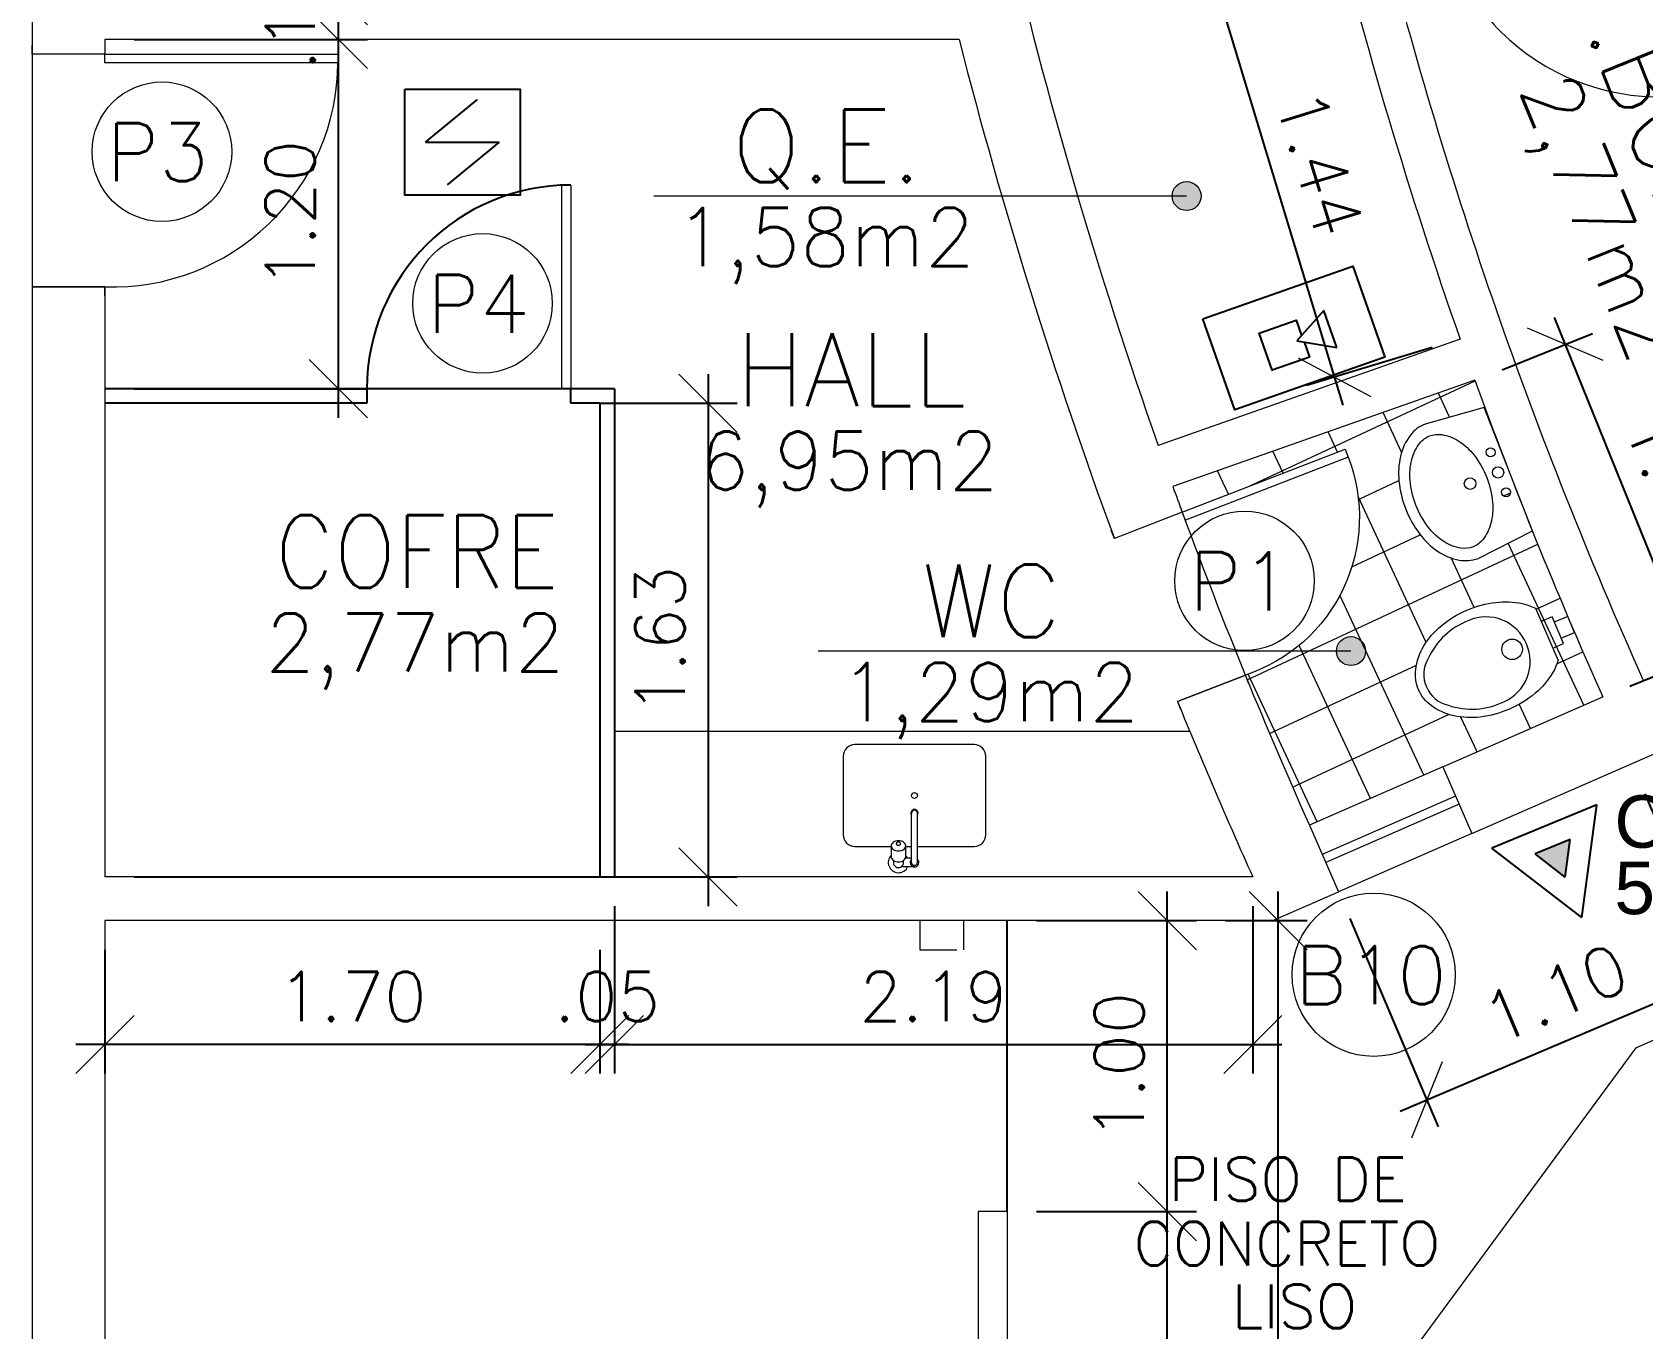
# Model space of a CAD drawing. Header units: millimetres. Extents: x 521 to 1055, y 261 to 520.
# Drawn here: x 601.27 to 606.81, y 475.74 to 480.19 of the extents above; entities that cross this region are included whole.
import ezdxf
from ezdxf.enums import TextEntityAlignment as Align

# ---------------------------------------------------------------- set-up
doc = ezdxf.new("R2010")
doc.units = ezdxf.units.MM
doc.linetypes.add('CONTINU', pattern=[0])
doc.linetypes.add('HIDDEN', pattern=[9.524999999999999, 6.35, -3.175])
doc.layers.add('0.1', color=8, linetype='Continuous', lineweight=13)
doc.layers.add('ppci', color=8, linetype='Continuous')
doc.styles.add('ROMANS', font='romans')
doc.styles.get("Standard").update_dxf_attribs({"font": 'romans.shx'})
doc.styles.add('STYLE1', font='sanss___.ttf')
doc.dimstyles.new('Fares Eng - 50', dxfattribs={"dimscale": 2, "dimtxt": 0.085, "dimasz": 0.1, "dimexe": 0.05, "dimexo": 0.05, "dimgap": 0.04, "dimtad": 1, "dimzin": 4, "dimdsep": 46, "dimtxsty": 'ROMANS', "dimblk1": 'OBLIQUE', "dimblk2": 'OBLIQUE', "dimsah": 1, "dimcen": 0.05, "dimdle": 0.05, "dimclrd": 8, "dimclre": 8, "dimclrt": 8, "dimaunit": 1, "dimadec": 0, "dimazin": 0, "dimtfac": 1, "dimtix": 1, "dimtmove": 2, "dimatfit": 0, "dimldrblk": 'OPEN90', "dimfxl": 1, "dimtolj": 1, "dimtzin": 0, "dimarcsym": 0})

# ---------------------------------------------------------------- blocks, each defined once
blk = doc.blocks.new('P60 - parede 25cm')
for points in [[(-0.125, 0.6300000000000239), (-0.125, 0.6000000000000227), (0.1249999999999858, 0.6000000000000227), (0.1249999999999858, 0.6300000000000239)], [(-0.125, -0.03000000000000114), (-0.125, 0), (0.1249999999999858, 0), (0.1249999999999858, -0.03000000000000114)]]:
    blk.add_lwpolyline(points)
blk.add_lwpolyline([(-0.7250000000000227, 0.5703999999999496), (-0.125, 0.5703999999999496), (-0.125, 0.6000000000000227), (-0.7250000000000227, 0.6000000000000227)], close=True)
at = {"color": 8}
blk.add_arc((-0.1538698666667386, 0.5703999999999496), 0.5711301333332781, 180, 272.8974600638945, dxfattribs=at)
blk = doc.blocks.new('P80 - parede 25cm')
for points in [[(-0.03000000000001535, -0.1249999999999716), (-1.4210854715202e-14, -0.1249999999999716), (1.4210854715202e-14, 0.125), (-0.02999999999998693, 0.125)], [(0.8300000000000978, -0.1249999999999716), (0.8000000000000966, -0.1249999999999716), (0.8000000000001251, 0.125), (0.8300000000001262, 0.125)]]:
    blk.add_lwpolyline(points)
blk.add_lwpolyline([(0.7700000000000102, -0.924999999999983), (0.7700000000000102, -0.1249999999999716), (0.8000000000000966, -0.1249999999999716), (0.8000000000000966, -0.924999999999983)], close=True)
at = {"color": 8}
blk.add_arc((0.7744656147893352, -0.1501393457652398), 0.7748735220644332, 178.1408176027915, 269.6698012135029, dxfattribs=at)
blk = doc.blocks.new('P80')
for points in [[(0, 0.8600000000001068), (0, 0.8300000000001057), (0.1499999999999986, 0.8300000000001057), (0.1499999999999986, 0.8600000000001068)], [(0, 0), (0, 0.03000000000000114), (0.1499999999999986, 0.03000000000000114), (0.1499999999999986, 0)]]:
    blk.add_lwpolyline(points)
blk.add_lwpolyline([(-0.8000000000000227, 0.06000000000008299), (0, 0.06000000000008299), (0, 0.03000000000000114), (-0.8000000000000227, 0.03000000000000114)], close=True)
at = {"color": 8}
blk.add_arc((-0.02513934576528032, 0.05553438521076377), 0.7748735220644332, 88.14081760279143, 179.6698012135025, dxfattribs=at)
blk = doc.blocks.new('Cuba-emp')
blk.add_lwpolyline([(0.2100034834991149, 0.2482008336621746), (-7.105427357601002e-15, 0.227407372452717), (7.105427357601002e-15, -0.227407372452717), (0.2100034834991291, -0.2482008336621604, 0.1378156270121392), (0.2705880087187396, -0.2311785380375015, 0.1070411790707005), (0.3288221515426883, -0.1757097620058969, 0.0807505460992588), (0.3644727820534435, -0.09904874869174485, 0.06864280771685904), (0.3780384553094791, -0.0007008336622078559, 0.06864280771690003), (0.3644727820534364, 0.09764708136732558, 0.08075054609930853), (0.3288221515426741, 0.1743080946814768, 0.10704117907071), (0.2705880087187253, 0.2297768707130761, 0.1157522192348251), (0.2100034834991149, 0.2482008336621746)], format="xyb")
blk.add_lwpolyline([(0.2100034834991149, 0.2045185337481215, -0.1318273881114975), (0.2501415417997279, 0.1937487812531433, -0.1066332451029667), (0.2967372728202164, 0.1514795764228545, -0.08348179435471227), (0.328253700616866, 0.08706086194230345, -0.0722322283218027), (0.3408968663839005, 1.243449787580175e-14, -0.07223222832186973), (0.3282537006168731, -0.08706086194227858, -0.08348179435460365), (0.2967372728202307, -0.1514795764226058, -0.106633245102999), (0.2501415417997421, -0.1937487812531256, -0.1318273881114998), (0.2100034834991291, -0.2045185337481072, -0.1318273881114848), (0.1698654251985161, -0.1937487812531282, -0.1066332451030064), (0.1232696941780276, -0.151479576422612, -0.08348179435461947), (0.09175326638137804, -0.08706086194228746, -0.07223222832185378), (0.07911010061422985, 3.552713678800501e-15, -0.07223222832187323), (0.09175326638137093, 0.08706086194229457, -0.08348179435457351), (0.1232696941780134, 0.15147957642262, -0.1066332451030294), (0.1698654251985019, 0.1937487812531398, -0.1318273881114961)], format="xyb", close=True)
for centre, radius in [((0.03578416458526235, 0.0710594457912066), 0.01546869292730512), ((0.03651954001270497, -0.002319139823612204), 0.0193358661591314), ((0.03651954001270497, -0.002319139823612204), 0.0193358661591314), ((0.1402810526510621, -0.001433449959218791), 0.01977531766275002), ((0.03578416458526945, -0.07569772543820363), 0.01546869292730512)]:
    blk.add_circle(centre, radius)
blk = doc.blocks.new('Vaso')
for points in [[(0.02999999999997272, -0.04999999999995453), (0.02999999999997272, 0), (-0.02999999999997272, 0), (-0.02999999999997272, -0.04999999999995453)], [(0.04999999999995453, -0.09000000000014552), (0.04999999999995453, -0.04999999999995453), (-0.04999999999995453, -0.04999999999995453), (-0.04999999999995453, -0.09000000000014552)]]:
    blk.add_lwpolyline(points)
for points in [[(0.1828955200001019, -0.3100000000001728, -0.071776), (0.1680402599999979, -0.4129498500001318, -0.083144), (0.128710270000056, -0.4938477600001079, -0.106699), (0.06516211000007388, -0.5518467399999736, -0.132564), (-0.002104480000070907, -0.5700000000001637, -0.132564), (-0.06937106999998832, -0.5518467399999736, -0.106699), (-0.1329192299999704, -0.4938477600001079, -0.083144), (-0.1722492199999124, -0.4129498500001318, -0.071776), (-0.1871044800000163, -0.3100000000001728, -0.071776), (-0.1722492199999124, -0.2070501499999864, -0.083144), (-0.1329192299999704, -0.1261522400000104, -0.060171), (-0.09999999999990905, -0.09000000000014552), (0.09579103999999461, -0.09000000000014552, -0.060171), (0.128710270000056, -0.1261522400000104, -0.083144), (0.1680402599999979, -0.2070501499999864, -0.071776)], [(-0.08763701527800549, -0.4972033683313839, 0.2473999053505774), (0, -0.5413053001348089, 0.2473999053505774), (0.08763701527800549, -0.4972033683313839, 0.1978584598758542), (0.1521044799999345, -0.3175259839795217, 0.4183289460701766), (0, -0.1675407474929216, 0.4183289460701766), (-0.1521044799999345, -0.3175259839795217, 0.1978584598758542)]]:
    blk.add_lwpolyline(points, format="xyb", close=True)
blk.add_circle((-0.002104480000070907, -0.2200259839794398), 0.03525)
blk = doc.blocks.new('ÁREA')
for p in [(4.97462945148186e-05, 0.003761569252461072), (0, 0)]:
    blk.add_attdef('COMPARTIMENTO', text='', height=0.0025).set_placement(p, align=Align.CENTER)
at = {"color": 1}
for p in [(-4.97462945148186e-05, -0.003761569252461072), (-9.94925890296372e-05, -0.007523138504922144)]:
    blk.add_attdef('ÁREA', text='', height=0.002, dxfattribs=at).set_placement(p, align=Align.CENTER)
blk = doc.blocks.new('_OBLIQUE')
at = {"color": 0, "linetype": 'ByBlock'}
blk.add_line((-0.5, -0.5), (0.5, 0.5), dxfattribs=at)
blk = doc.blocks.new('*D2968')
at = {"layer": '0.1', "color": 8, "linetype": 'CONTINU', "lineweight": -2, "transparency": 16777216}
for p, q in [((602.324841160194, 480.3169216843542), (602.324841160194, 480.5169216843542)), ((601.6232697461761, 480.3169216843542), (602.424841160194, 480.3169216843542)), ((602.324841160194, 480.3169216843542), (602.324841160194, 480.1669216843543)), ((601.6232697461761, 480.1669216843543), (602.424841160194, 480.1669216843543)), ((602.324841160194, 480.1669216843543), (602.324841160194, 479.9669216843544))]:
    blk.add_line(p, q, dxfattribs=at)
at = {"layer": 'DEFPOINTS', "color": 0, "linetype": 'CONTINU', "lineweight": -2, "transparency": 16777216}
for p in [(601.5232697461761, 480.3169216843542), (601.5232697461761, 480.1669216843543), (602.324841160194, 480.1669216843543)]:
    blk.add_point(p, dxfattribs=at)
at = {"layer": '0.1', "color": 8, "linetype": 'CONTINU', "lineweight": -2, "transparency": 16777216, "xscale": 0.2, "yscale": 0.2, "zscale": 0.2}
for p, rotation in [((602.324841160194, 480.3169216843542), 270), ((602.324841160194, 480.1669216843543), 90)]:
    blk.add_blockref('_OBLIQUE', p, dxfattribs=dict(at, rotation=rotation))
at = {"layer": '0.1', "color": 8, "linetype": 'CONTINU', "transparency": 16777216, "insert": (602.1598411601939, 480.2419216843543), "char_height": 0.17, "attachment_point": 5, "rotation": 90, "style": 'ROMANS'}
blk.add_mtext('\\A1;.15', dxfattribs=at)
blk = doc.blocks.new('_Open90')
at = {"color": 0, "linetype": 'ByBlock', "lineweight": -2}
for p, q in [((-0.5, 0.5), (0, 0)), ((0, 0), (-1, 0)), ((0, 0), (-0.5, -0.5))]:
    blk.add_line(p, q, dxfattribs=at)
blk = doc.blocks.new('*D2969')
at = {"layer": '0.1', "color": 8, "linetype": 'CONTINU', "lineweight": -2, "transparency": 16777216}
for p, q in [((602.324841160194, 480.2669216843544), (602.324841160194, 478.8669216843542)), ((601.6232697461761, 480.1669216843543), (602.424841160194, 480.1669216843543)), ((601.6232697461762, 478.9669216843542), (602.424841160194, 478.9669216843542))]:
    blk.add_line(p, q, dxfattribs=at)
at = {"layer": 'DEFPOINTS', "color": 0, "linetype": 'CONTINU', "lineweight": -2, "transparency": 16777216}
for p in [(601.5232697461761, 480.1669216843543), (601.5232697461762, 478.9669216843542), (602.324841160194, 478.9669216843542)]:
    blk.add_point(p, dxfattribs=at)
at = {"layer": '0.1', "color": 8, "linetype": 'CONTINU', "lineweight": -2, "transparency": 16777216, "xscale": 0.2, "yscale": 0.2, "zscale": 0.2}
for p, rotation in [((602.324841160194, 480.1669216843543), 90), ((602.324841160194, 478.9669216843542), 270)]:
    blk.add_blockref('_OBLIQUE', p, dxfattribs=dict(at, rotation=rotation))
at = {"layer": '0.1', "color": 8, "linetype": 'CONTINU', "lineweight": -2, "transparency": 16777216, "insert": (602.1598411601939, 479.5669216843543), "char_height": 0.17, "attachment_point": 5, "rotation": 90, "style": 'ROMANS'}
blk.add_mtext('\\A1;1.20', dxfattribs=at)
blk = doc.blocks.new('*D2971')
at = {"layer": '0.1', "color": 8, "linetype": 'CONTINU', "lineweight": -2, "transparency": 16777216}
for p, q in [((603.2732697461761, 477.1898574866004), (603.2732697461761, 476.6139401420504)), ((605.4670392688286, 477.1898574866005), (605.4670392688286, 476.6139401420504)), ((603.1732697461761, 476.7139401420504), (605.5670392688286, 476.7139401420504))]:
    blk.add_line(p, q, dxfattribs=at)
at = {"layer": 'DEFPOINTS', "color": 0, "linetype": 'CONTINU', "lineweight": -2, "transparency": 16777216}
for p in [(603.2732697461761, 477.2898574866005), (605.4670392688286, 477.2898574866006), (605.4670392688286, 476.7139401420504)]:
    blk.add_point(p, dxfattribs=at)
at = {"layer": '0.1', "color": 8, "linetype": 'CONTINU', "lineweight": -2, "transparency": 16777216, "xscale": 0.2, "yscale": 0.2, "zscale": 0.2, "rotation": 180}
blk.add_blockref('_OBLIQUE', (603.2732697461761, 476.7139401420504), dxfattribs=at)
at = {"layer": '0.1', "color": 8, "linetype": 'CONTINU', "lineweight": -2, "transparency": 16777216, "xscale": 0.2, "yscale": 0.2, "zscale": 0.2}
blk.add_blockref('_OBLIQUE', (605.4670392688286, 476.7139401420504), dxfattribs=at)
at = {"layer": '0.1', "color": 8, "linetype": 'CONTINU', "transparency": 16777216, "insert": (604.3701545075023, 476.8789401420505), "char_height": 0.17, "attachment_point": 5, "style": 'ROMANS'}
blk.add_mtext('\\A1;2.19', dxfattribs=at)
blk = doc.blocks.new('*D2670')
at = {"layer": '0.1', "color": 8, "linetype": 'CONTINU', "lineweight": -2, "transparency": 16777216}
for p, q in [((606.8132872322414, 477.5758168477602), (607.1165399124097, 476.8604456773277)), ((605.8004338106971, 477.1464585965529), (606.1036864908655, 476.4310874261204)), ((607.1695800939757, 476.9915438815086), (605.9725882866845, 476.4841276076864))]:
    blk.add_line(p, q, dxfattribs=at)
at = {"layer": 'DEFPOINTS', "color": 0, "linetype": 'CONTINU', "lineweight": -2, "transparency": 16777216}
for p in [(606.7742582209339, 477.6678860406336), (605.7614047993897, 477.2385277894263), (606.064657479558, 476.5231566189938)]:
    blk.add_point(p, dxfattribs=at)
at = {"layer": '0.1', "color": 8, "linetype": 'CONTINU', "lineweight": -2, "transparency": 16777216, "xscale": 0.2, "yscale": 0.2, "zscale": 0.2}
for p, rotation in [((607.0775109011023, 476.9525148702011), 22.97255228583096), ((606.064657479558, 476.5231566189938), 202.972552285831)]:
    blk.add_blockref('_OBLIQUE', p, dxfattribs=dict(at, rotation=rotation))
at = {"layer": '0.1', "color": 8, "linetype": 'CONTINU', "transparency": 16777216, "insert": (606.5066863216729, 476.8897499128386), "char_height": 0.17, "attachment_point": 5, "rotation": 22.972552285830965, "style": 'ROMANS'}
blk.add_mtext('\\A1;1.10', dxfattribs=at)
blk = doc.blocks.new('*D2976')
at = {"layer": '0.1', "color": 8, "lineweight": -2, "transparency": 16777216}
for p, q in [((607.0170338303387, 477.940761533479), (606.5034447547429, 479.2122027355219)), ((606.3233008847304, 479.0315846428256), (606.6336198195032, 479.1569356339636)), ((606.7619819971244, 477.9455856071012), (607.0723009318972, 478.0709365982393))]:
    blk.add_line(p, q, dxfattribs=at)
at = {"layer": 'DEFPOINTS', "color": 0, "lineweight": -2, "transparency": 16777216}
for p in [(606.5408987363438, 479.1194816523627), (606.2305798015711, 478.9941306612245), (606.6692609139651, 477.9081316255002)]:
    blk.add_point(p, dxfattribs=at)
at = {"layer": '0.1', "color": 8, "lineweight": -2, "transparency": 16777216, "xscale": 0.2, "yscale": 0.2, "zscale": 0.2}
for p, rotation in [((606.5408987363438, 479.1194816523627), 111.9958735175772), ((606.9795798487378, 478.0334826166383), 291.9958735175771)]:
    blk.add_blockref('_OBLIQUE', p, dxfattribs=dict(at, rotation=rotation))
at = {"layer": '0.1', "color": 8, "transparency": 16777216, "insert": (606.9132290797535, 478.638281204142), "char_height": 0.17, "attachment_point": 5, "rotation": 291.99587351757714, "style": 'ROMANS'}
blk.add_mtext('\\A1;1.17', dxfattribs=at)
blk = doc.blocks.new('*D2977')
at = {"layer": '0.1', "color": 8, "linetype": 'CONTINU', "lineweight": -2, "transparency": 16777216}
for p, q in [((605.6666544536098, 480.4853926485648), (605.2345048166118, 480.354515834653)), ((605.3012270326536, 480.4792080392469), (605.7761100049912, 478.9111647932491)), ((606.0835674373952, 479.1087638232027), (605.6514178003972, 478.9778870092909))]:
    blk.add_line(p, q, dxfattribs=at)
at = {"layer": 'DEFPOINTS', "color": 0, "linetype": 'CONTINU', "lineweight": -2, "transparency": 16777216}
for p in [(605.7623616639275, 480.5143776428409), (606.179274647713, 479.1377488174788), (605.7471250107151, 479.006872003567)]:
    blk.add_point(p, dxfattribs=at)
at = {"layer": '0.1', "color": 8, "linetype": 'CONTINU', "lineweight": -2, "transparency": 16777216, "xscale": 0.2, "yscale": 0.2, "zscale": 0.2}
for p, rotation in [((605.3302120269296, 480.3835008289291), 106.8489725293586), ((605.7471250107151, 479.006872003567), 286.8489725293586)]:
    blk.add_blockref('_OBLIQUE', p, dxfattribs=dict(at, rotation=rotation))
at = {"layer": '0.1', "color": 8, "linetype": 'CONTINU', "transparency": 16777216, "insert": (605.6965854158467, 479.7430116568034), "char_height": 0.17, "attachment_point": 5, "rotation": 286.8489725293586, "style": 'ROMANS'}
blk.add_mtext('\\A1;1.44', dxfattribs=at)
blk = doc.blocks.new('*D3417')
at = {"layer": '0.1', "color": 8, "linetype": 'CONTINU', "lineweight": -2, "transparency": 16777216}
for p, q in [((603.2232697461761, 477.0398574866006), (603.2232697461761, 476.6139401420504)), ((603.2732697461761, 477.0398574866006), (603.2732697461761, 476.6139401420504)), ((603.2232697461761, 476.7139401420504), (603.0232697461761, 476.7139401420504)), ((603.2732697461761, 476.7139401420504), (603.2232697461761, 476.7139401420504)), ((603.2732697461761, 476.7139401420504), (603.4732697461761, 476.7139401420504))]:
    blk.add_line(p, q, dxfattribs=at)
at = {"layer": 'DEFPOINTS', "color": 0, "linetype": 'CONTINU', "lineweight": -2, "transparency": 16777216}
for p in [(603.2232697461761, 477.1398574866006), (603.2732697461761, 477.1398574866006), (603.2232697461761, 476.7139401420504)]:
    blk.add_point(p, dxfattribs=at)
at = {"layer": '0.1', "color": 8, "linetype": 'CONTINU', "lineweight": -2, "transparency": 16777216, "xscale": 0.2, "yscale": 0.2, "zscale": 0.2}
blk.add_blockref('_OBLIQUE', (603.2232697461761, 476.7139401420504), dxfattribs=at)
at = {"layer": '0.1', "color": 8, "linetype": 'CONTINU', "lineweight": -2, "transparency": 16777216, "xscale": 0.2, "yscale": 0.2, "zscale": 0.2, "rotation": 180}
blk.add_blockref('_OBLIQUE', (603.2732697461761, 476.7139401420504), dxfattribs=at)
at = {"layer": '0.1', "color": 8, "linetype": 'CONTINU', "lineweight": -2, "transparency": 16777216, "insert": (603.2482697461761, 476.8789401420505), "char_height": 0.17, "attachment_point": 5, "style": 'ROMANS'}
blk.add_mtext('\\A1;.05', dxfattribs=at)
blk = doc.blocks.new('*D3418')
at = {"layer": '0.1', "color": 8, "linetype": 'CONTINU', "lineweight": -2, "transparency": 16777216}
for p, q in [((601.5232697461765, 477.0398574866006), (601.5232697461765, 476.6139401420504)), ((603.2232697461761, 477.0398574866006), (603.2232697461761, 476.6139401420504)), ((603.3232697461762, 476.7139401420504), (601.4232697461765, 476.7139401420504))]:
    blk.add_line(p, q, dxfattribs=at)
at = {"layer": 'DEFPOINTS', "color": 0, "linetype": 'CONTINU', "lineweight": -2, "transparency": 16777216}
for p in [(601.5232697461765, 477.1398574866006), (603.2232697461761, 477.1398574866006), (601.5232697461765, 476.7139401420504)]:
    blk.add_point(p, dxfattribs=at)
at = {"layer": '0.1', "color": 8, "linetype": 'CONTINU', "lineweight": -2, "transparency": 16777216, "xscale": 0.2, "yscale": 0.2, "zscale": 0.2, "rotation": 180}
blk.add_blockref('_OBLIQUE', (601.5232697461765, 476.7139401420504), dxfattribs=at)
at = {"layer": '0.1', "color": 8, "linetype": 'CONTINU', "lineweight": -2, "transparency": 16777216, "xscale": 0.2, "yscale": 0.2, "zscale": 0.2}
blk.add_blockref('_OBLIQUE', (603.2232697461761, 476.7139401420504), dxfattribs=at)
at = {"layer": '0.1', "color": 8, "linetype": 'CONTINU', "lineweight": -2, "transparency": 16777216, "insert": (602.3732697461763, 476.8789401420505), "char_height": 0.17, "attachment_point": 5, "style": 'ROMANS'}
blk.add_mtext('\\A1;1.70', dxfattribs=at)
blk = doc.blocks.new('*D3419')
at = {"layer": '0.1', "color": 8, "linetype": 'CONTINU', "lineweight": -2, "transparency": 16777216}
for p, q in [((603.5951054514574, 479.0169216843543), (603.5951054514574, 477.1898574866005)), ((603.2232697461762, 478.9169216843542), (603.6951054514574, 478.9169216843542)), ((601.6232697461761, 477.2898574866005), (603.6951054514574, 477.2898574866005))]:
    blk.add_line(p, q, dxfattribs=at)
at = {"layer": 'DEFPOINTS', "color": 0, "linetype": 'CONTINU', "lineweight": -2, "transparency": 16777216}
for p in [(603.1232697461762, 478.9169216843542), (601.5232697461761, 477.2898574866005), (603.5951054514574, 477.2898574866005)]:
    blk.add_point(p, dxfattribs=at)
at = {"layer": '0.1', "color": 8, "linetype": 'CONTINU', "lineweight": -2, "transparency": 16777216, "xscale": 0.2, "yscale": 0.2, "zscale": 0.2}
for p, rotation in [((603.5951054514574, 478.9169216843542), 90), ((603.5951054514574, 477.2898574866005), 270)]:
    blk.add_blockref('_OBLIQUE', p, dxfattribs=dict(at, rotation=rotation))
at = {"layer": '0.1', "color": 8, "linetype": 'CONTINU', "lineweight": -2, "transparency": 16777216, "insert": (603.4301054514573, 478.1033895854774), "char_height": 0.17, "attachment_point": 5, "rotation": 90, "style": 'ROMANS'}
blk.add_mtext('\\A1;1.63', dxfattribs=at)
blk = doc.blocks.new('PIA')
for p, q in [((-2.273736754432321e-15, 0.2449999999999767), (0.04354356076254134, 0.2449999999999767)), ((0.01000000000001819, 0.2300000000000176), (0.009999999999959073, 0.06000000000000172)), ((0.01000000000000227, 0.2150000000000585), (0.03087115640117418, 0.2150000000000585)), ((0.03, 0.1750000000000108), (0.00999999999998863, 0.1750000000000108))]:
    blk.add_line(p, q)
blk.add_lwpolyline([(-0.01000000000000682, 0.2300000000000176), (-0.00999999999996362, 0.06000000000000172)])
for points in [[(0.07999999999999545, 0.1727766797585258), (0.07999999999999545, 0.2103768939877267, 0.133256151078858), (0.07825790783494994, 0.2167974511967821, 0.1067562697216193), (0.07267766952966667, 0.2228768939877176, 0.08282752964101038), (0.06490383717337408, 0.2266340192206547, 0.07135174875314108), (0.05500000000000455, 0.2280545635173888, 0.07135174875312217), (0.04509616282662137, 0.2266340192206547, 0.08282752964099814), (0.03732233047032878, 0.2228768939877176, 0.1067562697216379), (0.0317420921650455, 0.2167974511967821, 0.1332561510788669), (0.03, 0.2103768939877267), (0.03, 0.1727766797585258)], [(-0.00999999999999318, 0.1750000000000108), (-0.205, 0.1750000000000176, 0.4142135623730951), (-0.2450000000000068, 0.1350000000000176), (-0.245, -0.1349999999999915, 0.4142135623730951), (-0.205, -0.1749999999999824), (0.2049999999999955, -0.1749999999999915, 0.4142135623730951), (0.2450000000000023, -0.1349999999999915), (0.2449999999999955, 0.1350000000000176, 0.414213562373096), (0.2049999999999955, 0.1750000000000108), (0.07999999999999545, 0.1750000000000108)]]:
    blk.add_lwpolyline(points, format="xyb")
at = {"color": 8}
for points in [[(0.045986121811261, 0.2449999999999676, 0.2632653416268354), (0.03750000000000455, 0.2300000000000176), (0.03749999999999091, 0.2230014266887969)], [(0.07250000000000227, 0.2230014266887969), (0.07250000000000455, 0.2300000000000176, 0.5464635058180238), (0.04770953866707549, 0.245909090909088, 0.5464635058180238)]]:
    blk.add_lwpolyline(points, format="xyb", dxfattribs=at)
blk.add_lwpolyline([(0.03, 0.1727766797585258, 0.133256151078858), (0.0317420921650455, 0.1663561225494726, 0.1067562697216193), (0.03732233047032878, 0.1602766797585099, 0.08282752964099754), (0.04509616282662137, 0.1565195545256023, 0.07135174875310642), (0.05500000000000455, 0.1550990102288659, 0.07135174875312841), (0.06490383717337408, 0.1565195545256023, 0.08282752964096539), (0.07267766952966667, 0.1602766797585099, 0.1067562697216041), (0.07825790783494994, 0.1663561225494726, 0.1332561510788969), (0.07999999999999545, 0.1727766797585258, 0.133256151078858), (0.07825790783494994, 0.1791972369675812, 0.1067562697216193), (0.07267766952966667, 0.1852766797585167, 0.08282752964101038), (0.06490383717337408, 0.1890338049914538, 0.07135174875314108), (0.05500000000000455, 0.1904543492881879, 0.07135174875312217), (0.04509616282662137, 0.1890338049914538, 0.08282752964099814), (0.03732233047032878, 0.1852766797585167, 0.1067562697216379), (0.0317420921650455, 0.1791972369675812, 0.1332561510788669)], format="xyb", close=True)
blk.add_lwpolyline([(0.06249999999999773, 0.1652766797585349, 0.1332561510789247), (0.0619773723504818, 0.1672028469212404, 0.1067562697216326), (0.06030330085890228, 0.1690266797585303, 0.08282752964098952), (0.0579711511520145, 0.1701538173284115, 0.07135174875314322), (0.05500000000000455, 0.1705799806174167, 0.0713517487531746), (0.05202884884798095, 0.1701538173284115, 0.08282752964091725), (0.04969669914110682, 0.1690266797585303, 0.1067562697215655), (0.04802262764951365, 0.1672028469212404, 0.1332561510788154), (0.04749999999999772, 0.1652766797585349, 0.1332561510789247), (0.04802262764951365, 0.1633505125957976, 0.1067562697216326), (0.04969669914110682, 0.1615266797585076, 0.08282752964095197), (0.05202884884798095, 0.160399542188656, 0.07135174875313267), (0.05500000000000455, 0.1599733788996212, 0.07135174875303825), (0.0579711511520145, 0.160399542188656, 0.08282752964098399), (0.06030330085890228, 0.1615266797585076, 0.106756269721622), (0.0619773723504818, 0.1633505125957976, 0.1332561510787654)], format="xyb", close=True, dxfattribs=at)
blk.add_circle((-2.273736754432321e-15, -5.551115123125783e-16), 0.009999999999999998)
for centre, radius, start, end in [((-2.273736754432321e-15, 0.2300000000000176), 0.015, 311.8103148957726, 228.1896851042274), ((-2.273736754432321e-15, 0.2300000000000176), 0.01, 0.000213743340401082, 180.000213743371), ((0.04354356076254134, 0.2549999999999676), 0.01, 270, 294.6199773288175), ((-2.273736754432321e-15, 0.06000000000000172), 0.01, 180.0001178779924, 0.000117877961845556)]:
    blk.add_arc(centre, radius, start, end)
for centre, radius, start, end in [((0.05500000000000455, 0.2300000000000176), 0.035, 315.584691402812, 154.6230664749245), ((0.05500000000000455, 0.2300000000000176), 0.035, 205.3769335250748, 224.415308597188), ((-2.273736754432321e-15, 0.06000000000000172), 0.0125, 143.130102353961, 36.86989764603902)]:
    blk.add_arc(centre, radius, start, end, dxfattribs=at)
blk = doc.blocks.new('*D3421')
at = {"layer": '0.1', "color": 8, "linetype": 'CONTINU', "lineweight": -2, "transparency": 16777216}
for p, q in [((605.1728332435864, 472.2898574866006), (605.1728332435864, 476.2398574866006)), ((604.7232697461766, 476.1398574866006), (605.2728332435864, 476.1398574866006)), ((604.7232697461764, 472.3898574866006), (605.2728332435864, 472.3898574866006))]:
    blk.add_line(p, q, dxfattribs=at)
at = {"layer": 'DEFPOINTS', "color": 0, "linetype": 'CONTINU', "lineweight": -2, "transparency": 16777216}
for p in [(604.6232697461766, 476.1398574866006), (605.1728332435864, 476.1398574866006), (604.6232697461763, 472.3898574866006)]:
    blk.add_point(p, dxfattribs=at)
at = {"layer": '0.1', "color": 8, "linetype": 'CONTINU', "lineweight": -2, "transparency": 16777216, "xscale": 0.2, "yscale": 0.2, "zscale": 0.2}
for p, rotation in [((605.1728332435864, 476.1398574866006), 90), ((605.1728332435864, 472.3898574866006), 270)]:
    blk.add_blockref('_OBLIQUE', p, dxfattribs=dict(at, rotation=rotation))
at = {"layer": '0.1', "color": 8, "linetype": 'CONTINU', "lineweight": -2, "transparency": 16777216, "insert": (605.0078332435863, 474.2648574866006), "char_height": 0.17, "attachment_point": 5, "rotation": 90, "style": 'ROMANS'}
blk.add_mtext('\\A1;3.75', dxfattribs=at)
blk = doc.blocks.new('*D3422')
at = {"layer": '0.1', "color": 8, "lineweight": -2, "transparency": 16777216}
for p, q in [((605.1728332435864, 476.0398574866006), (605.1728332435864, 477.2398574866006)), ((604.7232697461766, 477.1398574866006), (605.2728332435864, 477.1398574866006)), ((604.7232697461766, 476.1398574866006), (605.2728332435864, 476.1398574866006))]:
    blk.add_line(p, q, dxfattribs=at)
at = {"layer": 'DEFPOINTS', "color": 0, "lineweight": -2, "transparency": 16777216}
for p in [(604.6232697461766, 477.1398574866006), (605.1728332435864, 477.1398574866006), (604.6232697461766, 476.1398574866006)]:
    blk.add_point(p, dxfattribs=at)
at = {"layer": '0.1', "color": 8, "lineweight": -2, "transparency": 16777216, "xscale": 0.2, "yscale": 0.2, "zscale": 0.2}
for p, rotation in [((605.1728332435864, 477.1398574866006), 90), ((605.1728332435864, 476.1398574866006), 270)]:
    blk.add_blockref('_OBLIQUE', p, dxfattribs=dict(at, rotation=rotation))
at = {"layer": '0.1', "color": 8, "transparency": 16777216, "insert": (605.0078332435863, 476.6398574866006), "char_height": 0.17, "attachment_point": 5, "rotation": 90, "style": 'ROMANS'}
blk.add_mtext('\\A1;1.00', dxfattribs=at)
blk = doc.blocks.new('*D3423')
at = {"layer": '0.1', "color": 8, "linetype": 'CONTINU', "lineweight": -2, "transparency": 16777216}
for p, q in [((605.5541574989206, 472.1898574866005), (605.5541574989206, 477.2398574866006)), ((605.3728332435865, 477.1398574866006), (605.6541574989207, 477.1398574866006)), ((605.3728332435865, 472.2898574866006), (605.6541574989207, 472.2898574866006))]:
    blk.add_line(p, q, dxfattribs=at)
at = {"layer": 'DEFPOINTS', "color": 0, "linetype": 'CONTINU', "lineweight": -2, "transparency": 16777216}
for p in [(605.2728332435864, 477.1398574866006), (605.5541574989206, 477.1398574866006), (605.2728332435864, 472.2898574866006)]:
    blk.add_point(p, dxfattribs=at)
at = {"layer": '0.1', "color": 8, "linetype": 'CONTINU', "lineweight": -2, "transparency": 16777216, "xscale": 0.2, "yscale": 0.2, "zscale": 0.2}
for p, rotation in [((605.5541574989206, 477.1398574866006), 90), ((605.5541574989206, 472.2898574866006), 270)]:
    blk.add_blockref('_OBLIQUE', p, dxfattribs=dict(at, rotation=rotation))
at = {"layer": '0.1', "color": 8, "linetype": 'CONTINU', "lineweight": -2, "transparency": 16777216, "insert": (605.3891574989206, 474.7148574866006), "char_height": 0.17, "attachment_point": 5, "rotation": 90, "style": 'ROMANS'}
blk.add_mtext('\\A1;4.85', dxfattribs=at)

msp = doc.modelspace()

# ---------------------------------------------------------------- hatches: boundary and pattern name
at = {"layer": '0.1', "linetype": 'CONTINU'}
for points in [[(605.2891978463845, 479.6289732472702, 1), (605.1895201392224, 479.6289732472702, 1)], [(605.8539614026994, 478.0657432604906, 1), (605.7542836955373, 478.0657432604906, 1)]]:
    msp.add_hatch(color=8, dxfattribs=at).paths.add_polyline_path(points)
h = msp.add_hatch(dxfattribs=at)
h.set_pattern_fill('_USER', color=8, scale=0.2, angle=25, style=0, double=1, pattern_type=0)
h.set_pattern_definition([(25.00000000000001, (-0.7382471170010376, 0), (-0.0845236523481399, 0.18126155740733), []), (115, (-0.7382471170010376, 0), (-0.18126155740733, -0.08452365234813987), [])])
h.paths.add_polyline_path([(606.5027911727907, 478.1647893514839), (606.5488390599493, 478.1846656954972, -0.01344118865950921), (606.2297260416136, 478.9964861631123), (605.1920705231727, 478.6312905155079, 0.001360725654230832), (605.2243898288285, 478.542691783395), (605.783789940063, 478.7595492430419), (605.7944889005668, 478.731950470532, -0.4290862034894471), (605.4412587948959, 477.9832546253492, 5.19681219521777e-05), (605.442618961473, 477.9799194968126, 1.097019612662415e-05), (605.4429061740742, 477.9792155049356, 0.002569596648860843), (605.5110309428472, 477.8146669282296), (605.7840447922785, 477.8146669282296, -1), (605.8837224994405, 477.8146669282296, -1), (605.7840447922785, 477.8146669282296), (605.5110309428474, 477.8146669282296, 0.005456814413223313), (605.6612882435338, 477.4676056697149), (606.1194440041334, 477.6678387814362), (606.66926091397, 477.9081316254889, -0.003722501848277168), (606.5723843508982, 478.1294779832261), (606.5265692965411, 478.1097021403465)])
h.paths.add_polyline_path([(606.054498445363, 478.0833837310763, -0.08314698165698495), (606.1131883551744, 478.1515554760647, -0.07177381513527868), (606.2018190850713, 478.2059916052543, -0.07177377692084401), (606.3022233917004, 478.2331515436058), (606.3022234198836, 478.2331515470294, 0.07177380009136425), (606.2018190803083, 478.2059916031983, 0.07177601150160673), (606.1131859046861, 478.1515534366628, 0.08314403482892875)], flags=0)
h.paths.add_polyline_path([(606.3929919369289, 478.0717962633526, -1), (606.3224919369288, 478.0717962633526, -1)], flags=0)
h.paths.add_polyline_path([(606.1935688342355, 478.6410634613333, -1), (606.2331194695611, 478.6410634613333, -1)], flags=0)
h.paths.add_polyline_path([(606.3215921174132, 478.6115845201446, -1), (606.3525295032678, 478.6115845201446, -1)], flags=0)
h.paths.add_polyline_path([(606.2903280109508, 478.6796606955176, -1), (606.328999743269, 478.6796606955176, -1)], flags=0)
h.paths.add_polyline_path([(606.2681680894482, 478.7482722684736, -1), (606.2991054753028, 478.7482722684736, -1)], flags=0)
edge = h.paths.add_edge_path(flags=16)
edge.add_arc((606.2041334761304, 478.2006304727902), 0.3641606381169576, 276.92548000355197, 293.3471657410465, ccw=False)
edge.add_arc((606.2152055091412, 478.109479365258), 0.2723395385857827, 257.91392200744747, 276.9253953471415, ccw=False)
edge.add_arc((606.2008716903853, 478.0425388039998), 0.20388154342311, 233.5524875005521, 257.9139269827649, ccw=False)
edge.add_arc((606.1591802296371, 477.9860880633855), 0.1337041680431382, 203.3471989979259, 233.5525166254693, ccw=False)
edge.add_arc((606.1591802182796, 477.9860880896962), 0.1337041680426402, 173.1418936508155, 203.347211278369, ccw=False)
edge.add_arc((606.2288554811921, 477.9777082476115), 0.2038815434230385, 148.7804832935826, 173.1419227757959, ccw=False)
edge.add_arc((606.287399932617, 477.9422252332377), 0.2723395385857085, 129.7690149292648, 148.7804882689615, ccw=False)
edge.add_arc((606.3461369369419, 477.871648476141), 0.3641606381169703, 113.347244535308, 129.7689302728026, ccw=False)
edge.add_arc((606.3461364771468, 477.8716482776723), 0.364160638117413, 96.92548000356112, 113.3471657410546, ccw=False)
edge.add_arc((606.3350644441359, 477.9627993852049), 0.2723395385857263, 77.91392200744491, 96.92539534714291, ccw=False)
edge.add_arc((606.3493977124199, 478.0297384637175), 0.2038831085607718, 64.14029217813118, 77.9138629624897, ccw=False)
edge.add_line((606.4383252209899, 478.2132056819772), (606.5159176139623, 478.0334459759887))
edge.add_arc((606.3214130155197, 478.0945711192688), 0.2038831085605715, 328.7805473138948, 342.55411809825523, ccw=False)
edge.add_arc((606.2628700206603, 478.1300535172256), 0.2723395385859148, 309.76901492919285, 328.78048826888994, ccw=False)
edge.add_arc((606.2041330163349, 478.2006302743223), 0.3641606381174944, 293.3472445353125, 309.76893027280386, ccw=False)
edge = h.paths.add_edge_path(flags=16)
edge.add_line((606.2392799670729, 478.3831762254845), (606.4273050742377, 478.4789905782013))
edge.add_line((606.4273050742377, 478.4789905782013), (606.261738816404, 478.9025992023466))
edge.add_line((606.261738816404, 478.9025992023466), (606.0585748176426, 478.8455183761605))
edge.add_arc((606.1009206851663, 478.7371745933467), 0.1163251811549878, 111.3479056920695, 142.7352028559306)
edge.add_arc((606.159543439689, 478.6925729160157), 0.1899861407506592, 142.7352028559832, 167.174178447172)
edge.add_arc((606.2311788310038, 478.6762638005247), 0.2634546138322326, 167.1741784470359, 185.6407718743757)
edge.add_arc((606.3305231926998, 478.6860759787879), 0.3632823707090588, 185.640771874669, 201.3479056922715)
edge.add_arc((606.3305231927001, 478.6860759787863), 0.3632823707086812, 201.3479056920163, 217.055039509631)
edge.add_arc((606.250854949964, 478.6259215762677), 0.2634546138321009, 217.055039509805, 235.5216329371589)
edge.add_arc((606.2092648121569, 478.5653585762254), 0.1899861407505299, 235.5216329371061, 259.9606085283005)
edge.add_arc((606.1964238504504, 478.4928255032793), 0.1163251811548426, 259.9606085282857, 291.3479056921522)
at = {"layer": 'ppci'}
msp.add_hatch(color=10, dxfattribs=at).paths.add_polyline_path([(606.5400279469881, 477.2892462158123), (606.5571659859684, 477.4183056716239), (606.4368281991468, 477.3686179208462)])

# ---------------------------------------------------------------- linework, layer by layer
at = {"layer": '0.1', "color": 7}
for p, q in [((601.2732697461761, 483.416921684354), (601.2732697461761, 480.1169216843542)), ((601.5232697461761, 480.1669216843543), (601.5232697461761, 480.1169216843542)), ((604.4577690715096, 480.1669216843542), (601.5232697461761, 480.1669216843542)), ((601.5232697461761, 480.1169216843543), (601.2732697461761, 480.1169216843542)), ((601.2732697461761, 479.3169216843543), (601.5232697461761, 479.3169216843542)), ((601.2732697461761, 479.3169216843542), (601.2732697461761, 467.2169216843539)), ((601.5232697461762, 479.3169216843543), (601.5232697461761, 477.2898574866005)), ((606.179274647713, 479.1377488174787), (605.1416606484283, 478.7725677822528)), ((606.2297260416135, 478.9964861631122), (605.1920705231728, 478.631290515508)), ((605.2243898288284, 478.542691783395), (604.9912576213269, 478.4523155799131)), ((605.2081284423592, 477.8928810019822), (605.4412261831637, 477.9832438440789)), ((606.1194440041332, 477.6678387814361), (606.66926091397, 477.9081316254889)), ((606.2195605599939, 477.4387609011366), (606.9068286065811, 477.7391256054343)), ((606.1194440041332, 477.6678387814362), (606.2195605599939, 477.4387609011366)), ((605.6612882435338, 477.4676056697149), (605.7614047993945, 477.2385277894153)), ((605.4670392688286, 477.2898574866006), (601.5232697461761, 477.2898574866005)), ((605.5356361078627, 477.1398574866006), (605.7614047993945, 477.2385277894153)), ((605.5356361078627, 477.1398574866006), (601.5232697461765, 477.1398574866006)), ((601.5232697461765, 477.1398574866006), (601.5232697461762, 470.3669216843539))]:
    msp.add_line(p, q, dxfattribs=at)
at = {"layer": '0.1', "color": 8}
for p, q in [((601.2732697461761, 480.1169216843542), (601.2732697461759, 479.3169216843543)), ((606.7824766570961, 476.702579918062), (610.5627420163038, 478.3547130158016)), ((605.2504807265642, 477.7898574866006), (603.2732697461761, 477.7898574866005)), ((606.1194440041334, 477.6678387814362), (605.6612882435339, 477.4676056697149)), ((606.1634952887119, 477.5670445141043), (605.7053395281126, 477.3668114023831)), ((606.1755092754153, 477.5395551684683), (605.717353514816, 477.3393220567472)), ((606.2195605599939, 477.4387609011364), (605.7614047993945, 477.2385277894153)), ((604.5232697461765, 476.1398574866006), (604.5232697461763, 472.3898574866006)), ((604.6232697461766, 476.1398574866006), (604.5232697461765, 476.1398574866006)), ((604.6232697461766, 476.1398574866006), (604.6232697461763, 472.2898574866006))]:
    msp.add_line(p, q, dxfattribs=at)
at = {"layer": '0.1', "color": 8, "linetype": 'CONTINU'}
for p, q in [((605.2393589928034, 479.6289732472702), (603.409216971322, 479.6289732472702)), ((605.8041225491183, 478.0657432604906), (603.973980527637, 478.0657432604906)), ((606.7824766570961, 476.702579918062), (605.3732697461761, 474.7898574866006))]:
    msp.add_line(p, q, dxfattribs=at)
at = {"layer": '0.1', "color": 8, "linetype": 'CONTINU', "lineweight": -2}
for p, q in [((602.4232697461762, 478.9669216843542), (601.5232697461761, 478.9669216843542)), ((602.4232697461763, 478.9669216843543), (602.4232697461762, 478.9169216843543)), ((603.1232697461763, 478.9669216843542), (602.424841160194, 478.9669216843542)), ((603.2732697461762, 478.9669216843542), (603.1232697461763, 478.9669216843542)), ((603.1232697461762, 478.9169216843543), (603.1232697461762, 478.9669216843543)), ((603.2732697461762, 478.9669216843542), (603.2732697461761, 477.2898574866005)), ((602.4232697461762, 478.9169216843543), (601.5232697461761, 478.9169216843542)), ((603.2232697461762, 478.9169216843542), (603.1232697461762, 478.9169216843542)), ((603.2232697461762, 478.9169216843542), (603.2232697461761, 477.2898574866005)), ((604.6232697461766, 476.1398574866006), (604.6232697461766, 477.1398574866006))]:
    msp.add_line(p, q, dxfattribs=at)
at = {"layer": '0.1', "color": 8, "linetype": 'HIDDEN', "ltscale": 0.02}
for p, q in [((604.3232697461763, 477.1398574866005), (604.3232697461763, 477.0398574866005)), ((604.4732697461761, 477.1398574866005), (604.4732697461762, 477.0398574866005)), ((604.3232697461763, 477.0398574866005), (604.4732697461762, 477.0398574866005))]:
    msp.add_line(p, q, dxfattribs=at)
at = {"layer": '0.1', "color": 8}
msp.add_lwpolyline([(603.1232697461762, 478.9669216843543), (603.0932697461762, 478.9669216843543), (603.0932697461762, 479.6669216843543), (603.1232697461762, 479.6669216843543)], close=True, dxfattribs=at)
for centre, radius in [((601.7189912807039, 479.7814208986642), 0.2396438343701963), ((602.8205078810465, 479.260439455244), 0.2396438343701963), ((605.4384559873258, 478.3068556812748), 0.2396438343701963), ((605.8821207600828, 476.9537595953151), 0.2803832862131297)]:
    msp.add_circle(centre, radius, dxfattribs=at)
at = {"layer": '0.1', "color": 8, "linetype": 'CONTINU'}
for centre in [(605.2393589928034, 479.6289732472702), (605.8041225491183, 478.0657432604906)]:
    msp.add_circle(centre, 0.04983885358103635, dxfattribs=at)
at = {"layer": '0.1', "color": 7}
for centre, radius, start, end in [((621.4860463151861, 484.5248607178062), 16.22708333332906, 193.7790750884523, 199.3891651709828), ((621.4860463151861, 484.5248607178062), 17.32708333332906, 193.1805706659708, 199.3891651709831), ((621.4860463151861, 484.5248607178062), 16.07708333332906, 194.320059314966, 204.0683586208614), ((621.4860463151861, 484.5248607178062), 17.57708333332906, 194.3552315233191, 200.211149475293), ((621.4860463151861, 484.5248607178062), 16.22708333332906, 199.9188037480627, 204.0640968490406), ((621.4860463159357, 484.5248607180857), 17.3270833341291, 199.8851790767141, 200.1970342324905), ((621.4860463151861, 484.5248607178062), 17.32708333332906, 202.2005118220984, 204.0350985561859), ((621.4860463151861, 484.5248607178062), 17.57708333332906, 202.1675631379939, 204.3063702135305)]:
    msp.add_arc(centre, radius, start, end, dxfattribs=at)
at = {"layer": '0.1', "color": 8, "linetype": 'CONTINU', "lineweight": -2}
msp.add_arc((603.1232697461762, 478.9669216843543), 0.6999999999999886, 90, 180, dxfattribs=at)
at = {"layer": '0.1', "color": 8}
msp.add_arc((621.4860463151861, 484.5248607178062), 17.32708333332906, 200.2158527191369, 202.2005118220983, dxfattribs=at)
at = {"layer": 'ppci', "color": 10, "linetype": 'Continuous'}
for p, q in [((602.6247643138437, 479.8141666750298), (602.8033939328798, 479.9604799847925)), ((602.6247643138437, 479.8141666750298), (602.878073551916, 479.8141666750298)), ((602.878073551916, 479.8141666750298), (602.69944393288, 479.6678533652671)), ((606.6486133952474, 477.5372063500752), (606.2881334864414, 477.3883633611669)), ((606.5972752504146, 477.1506000970403), (606.6486133952474, 477.5372063500752)), ((606.5972752504146, 477.1506000970403), (606.2881334864414, 477.3883633611669)), ((606.5571659859684, 477.4183056716239), (606.4368281991468, 477.3686179208462)), ((606.5400279469881, 477.2892462158123), (606.5571659859684, 477.4183056716239)), ((606.5400279469881, 477.2892462158123), (606.4368281991468, 477.3686179208462))]:
    msp.add_line(p, q, dxfattribs=at)
at = {"layer": 'ppci', "color": 10}
for p, q in [((605.7104456837569, 479.2359430582296), (605.6182015623748, 479.1318450207628)), ((605.7552888071476, 479.1083404115423), (605.7104456837569, 479.2359430582296)), ((605.6182015623748, 479.1318450207628), (605.7552888071476, 479.1083404115423))]:
    msp.add_line(p, q, dxfattribs=at)
at = {"layer": 'ppci', "color": 10, "linetype": 'Continuous'}
for points in [[(602.5535210906367, 479.996374971534), (602.9493167751236, 479.996374971534), (602.9493167751236, 479.6319583785257), (602.5535210906367, 479.6319583785257)], [(605.295240335055, 479.2074820159871), (605.8100952450058, 479.3884163684837), (605.920037864538, 479.0755708712194), (605.4051829545872, 478.8946365187228)]]:
    msp.add_lwpolyline(points, close=True, dxfattribs=at)
at = {"layer": 'ppci', "color": 10}
msp.add_lwpolyline([(605.6427505624024, 479.1276359154348), (605.6611569663083, 479.0752598613865), (605.5334588957239, 479.0303832033811), (605.4886157723332, 479.1579858500685), (605.6163138429176, 479.2028625080738), (605.6347202468237, 479.1504864540254)], dxfattribs=at)

# ---------------------------------------------------------------- block references
at = {"layer": '0.1', "color": 8}
for name, p, rotation in [('P80', (606.911946787428, 480.7818950412982), 103.1000264888937), ('Cuba-emp', (606.3445219453208, 478.6907948902739), 201.3479056921176), ('Vaso', (606.560586243947, 478.1570608490404), 293.3472051381825)]:
    msp.add_blockref(name, p, dxfattribs=dict(at, rotation=rotation))
ref = msp.add_blockref('ÁREA', (606.8429368104973, 479.6225644599044), dxfattribs=dict(at, xscale=133.3333333333333, yscale=133.3333333333333, zscale=133.3333333333333, rotation=292.020952474905))
ref.add_attrib('COMPARTIMENTO', 'C.BOMBAS', dxfattribs={"layer": '0', "color": 3, "height": 0.25, "rotation": 292.020952474905}).set_placement((606.8429368104973, 479.6225644599044), align=Align.CENTER)
ref.add_attrib('ÁREA', '2,77m2', dxfattribs={"layer": '0', "color": 1, "height": 0.2, "rotation": 292.020952474905}).set_placement((606.5735022239684, 479.5207459959245), align=Align.CENTER)
at = {"layer": '0.1', "color": 7, "rotation": 89.99999999999999}
msp.add_blockref('P80 - parede 25cm', (601.3982697461761, 479.3169216843541), dxfattribs=at)
at = {"layer": '0.1', "color": 8}
ref = msp.add_blockref('ÁREA', (604.0041902373268, 479.6762580415185), dxfattribs=dict(at, xscale=133.3333333333333, yscale=133.3333333333333, zscale=133.3333333333333))
ref.add_attrib('COMPARTIMENTO', 'Q.E.', dxfattribs={"layer": '0', "color": 3, "height": 0.25}).set_placement((604.0041902373268, 479.6762580415185), align=Align.CENTER)
ref.add_attrib('ÁREA', '1,58m2', dxfattribs={"layer": '0', "color": 1, "height": 0.2}).set_placement((603.9975573980578, 479.3883031813953), align=Align.CENTER)
ref = msp.add_blockref('ÁREA', (604.0861335422586, 478.9075675445288), dxfattribs=dict(at, xscale=133.3333333333333, yscale=133.3333333333333, zscale=133.3333333333333))
ref.add_attrib('COMPARTIMENTO', 'HALL', dxfattribs={"layer": '0', "color": 3, "height": 0.25}).set_placement((604.0861335422586, 478.9075675445288), align=Align.CENTER)
ref.add_attrib('ÁREA', '6,95m2', dxfattribs={"layer": '0', "color": 1, "height": 0.2}).set_placement((604.0795007029895, 478.6196126844057), align=Align.CENTER)
at = {"layer": '0.1', "color": 8, "xscale": -1, "rotation": 21.18935630658314}
msp.add_blockref('P60 - parede 25cm', (605.3246773127615, 477.9380624230305), dxfattribs=at)
at = {"layer": '0.1', "color": 8}
ref = msp.add_blockref('ÁREA', (602.5948513952316, 478.2830183368485), dxfattribs=dict(at, xscale=133.3333333333333, yscale=133.3333333333333, zscale=133.3333333333333))
ref.add_attrib('COMPARTIMENTO', 'COFRE', dxfattribs={"layer": '0', "color": 3, "height": 0.25, "width": 0.9}).set_placement((602.5948513952316, 478.2830183368485), align=Align.CENTER)
ref.add_attrib('ÁREA', '2,77m2', dxfattribs={"layer": '0', "color": 1, "height": 0.2}).set_placement((602.5882185559625, 477.9950634767254), align=Align.CENTER)
ref = msp.add_blockref('ÁREA', (604.5689537936418, 478.1130280547389), dxfattribs=dict(at, xscale=133.3333333333333, yscale=133.3333333333333, zscale=133.3333333333333))
ref.add_attrib('COMPARTIMENTO', 'WC', dxfattribs={"layer": '0', "color": 3, "height": 0.25}).set_placement((604.5689537936418, 478.1130280547389), align=Align.CENTER)
ref.add_attrib('ÁREA', '1,29m2', dxfattribs={"layer": '0', "color": 1, "height": 0.2}).set_placement((604.5623209543727, 477.8250731946158), align=Align.CENTER)
at = {"layer": '0.1', "color": 8, "linetype": 'CONTINU', "rotation": 180}
msp.add_blockref('PIA', (604.304421558003, 477.5693520682169), dxfattribs=at)

# ---------------------------------------------------------------- texts
at = {"layer": '0.1', "color": 8}
for s, height, p in [('P3', 0.2, (601.5283830732321, 479.6799085587959)), ('P4', 0.2, (602.6298996735748, 479.1589271153756)), ('P1', 0.2, (605.247847779854, 478.2053433414064)), ('B10', 0.2, (605.61132921159, 476.8522472554467)), ('PISO DE', 0.15, (605.1782851242417, 476.1764402012354)), ('CONCRETO', 0.15, (605.0570638451369, 475.9552831419308)), ('LISO', 0.15, (605.3943750097925, 475.7393920701689))]:
    msp.add_text(s, height=height, dxfattribs=at).set_placement(p)
at = {"layer": 'ppci', "color": 10, "style": 'STYLE1'}
for s, p in [('CO2', (606.7089477693838, 477.3902653005929)), ('5:B-C', (606.7089477693838, 477.1619069424854))]:
    msp.add_text(s, height=0.18, dxfattribs=at).set_placement(p)

# ---------------------------------------------------------------- dimensions: what is measured, and where the dimension line sits
at = {"layer": '0.1', "color": 8, "linetype": 'CONTINU'}
dim = msp.add_linear_dim(base=(602.324841160194, 480.1669216843543), p1=(601.5232697461761, 480.3169216843542), p2=(601.5232697461761, 480.1669216843543), angle=90, dimstyle='Fares Eng - 50', dxfattribs=at)
dim.commit()
dim.dimension.update_dxf_attribs({"geometry": '*D2968', "text_midpoint": (602.1598411601939, 480.2419216843543)})
for p1, p2, distance, picture, middle in [((605.7623616639275, 480.5143776428409), (606.179274647713, 479.1377488174787), -0.4515329989902167, '*D2977', (605.6965854158467, 479.7430116568034)), ((606.7742582209339, 477.6678860406336), (605.7614047993897, 477.2385277894263), 0.776992985499393, '*D2670', (606.5066863216729, 476.8897499128386))]:
    dim = msp.add_aligned_dim(p1=p1, p2=p2, distance=distance, dimstyle='Fares Eng - 50', dxfattribs=at)
    dim.commit()
    dim.dimension.update_dxf_attribs({"geometry": picture, "text_midpoint": middle})
at = {"layer": '0.1', "color": 8, "linetype": 'CONTINU', "lineweight": -2}
for base, p1, p2, picture, middle in [((602.324841160194, 478.9669216843542), (601.5232697461761, 480.1669216843543), (601.5232697461762, 478.9669216843542), '*D2969', (602.1598411601939, 479.5669216843543)), ((603.5951054514574, 477.2898574866005), (603.1232697461762, 478.9169216843542), (601.5232697461761, 477.2898574866005), '*D3419', (603.4301054514573, 478.1033895854774)), ((605.5541574989206, 477.1398574866006), (605.2728332435864, 472.2898574866006), (605.2728332435864, 477.1398574866006), '*D3423', (605.3891574989206, 474.7148574866006)), ((605.1728332435864, 476.1398574866006), (604.6232697461763, 472.3898574866006), (604.6232697461766, 476.1398574866006), '*D3421', (605.0078332435863, 474.2648574866006))]:
    dim = msp.add_linear_dim(base=base, p1=p1, p2=p2, angle=90, dimstyle='Fares Eng - 50', dxfattribs=at)
    dim.commit()
    dim.dimension.update_dxf_attribs({"geometry": picture, "text_midpoint": middle})
at = {"layer": '0.1', "color": 7}
dim = msp.add_aligned_dim(p1=(606.669260913965, 477.9081316255002), p2=(606.230579801571, 478.9941306612245), distance=-0.33468001472727493, dimstyle='Fares Eng - 50', dxfattribs=at)
dim.commit()
dim.dimension.update_dxf_attribs({"geometry": '*D2976', "text_midpoint": (606.9132290797535, 478.638281204142)})
at = {"layer": '0.1', "color": 8, "linetype": 'CONTINU'}
dim = msp.add_linear_dim(base=(605.4670392688286, 476.7139401420504), p1=(603.2732697461761, 477.2898574866005), p2=(605.4670392688286, 477.2898574866006), dimstyle='Fares Eng - 50', dxfattribs=at)
dim.commit()
dim.dimension.update_dxf_attribs({"geometry": '*D2971', "text_midpoint": (604.3701545075023, 476.8789401420505)})
at = {"layer": '0.1', "color": 7}
dim = msp.add_linear_dim(base=(605.1728332435864, 477.1398574866006), p1=(604.6232697461766, 476.1398574866006), p2=(604.6232697461766, 477.1398574866006), angle=90, dimstyle='Fares Eng - 50', dxfattribs=at)
dim.commit()
dim.dimension.update_dxf_attribs({"geometry": '*D3422', "text_midpoint": (605.0078332435863, 476.6398574866006)})
at = {"layer": '0.1', "color": 8, "linetype": 'CONTINU', "lineweight": -2}
for base, p1, p2, picture, middle in [((601.5232697461765, 476.7139401420504), (603.2232697461761, 477.1398574866006), (601.5232697461765, 477.1398574866006), '*D3418', (602.3732697461763, 476.8789401420505)), ((603.2232697461761, 476.7139401420504), (603.2732697461761, 477.1398574866006), (603.2232697461761, 477.1398574866006), '*D3417', (603.2482697461761, 476.8789401420505))]:
    dim = msp.add_linear_dim(base=base, p1=p1, p2=p2, dimstyle='Fares Eng - 50', dxfattribs=at)
    dim.commit()
    dim.dimension.update_dxf_attribs({"geometry": picture, "text_midpoint": middle})

doc.saveas('drawing.dxf')
